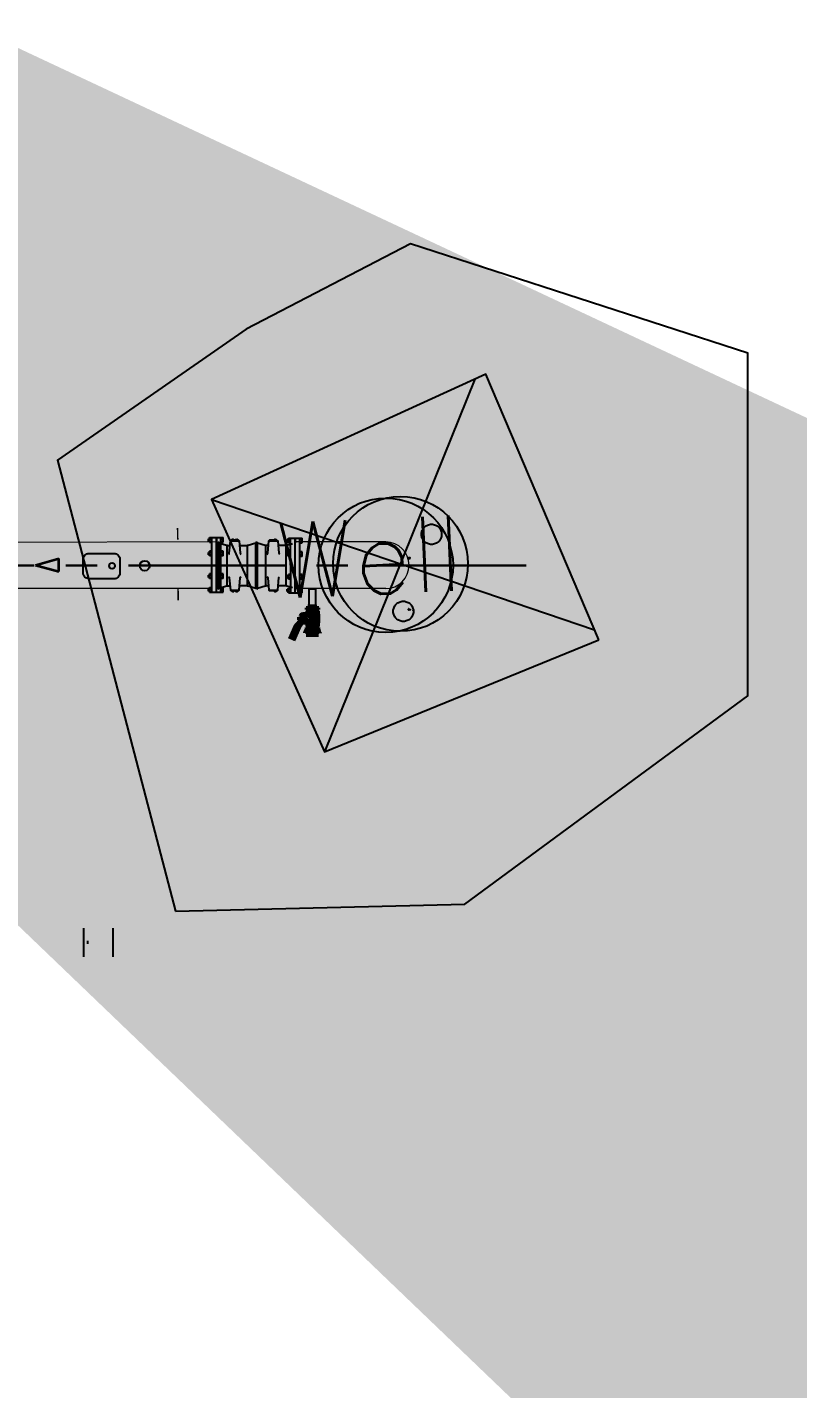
# Model space of a CAD drawing. Header units: inches. Extents: x 191440 to 383551, y 141411 to 284946.
# Drawn here: x 191662.91 to 191665.98, y 141632.87 to 141638.3 of the extents above; entities that cross this region are included whole.
import ezdxf

# ---------------------------------------------------------------- set-up
doc = ezdxf.new("R2010")
doc.units = ezdxf.units.IN
doc.header["$MEASUREMENT"] = 0
for name, pattern in [('AUSGEZOGEN', [0]), ('CENTER', [2, 1.25, -0.25, 0.25, -0.25]), ('DGN Style 3', [426.72, 304.8, -121.92]), ('HIDDEN', [9.525, 6.35, -3.175]), ('HIDDEN2', [0.1875, 0.125, -0.0625]), ('PHANTOM2', [31.75, 15.875, -3.175, 3.175, -3.175, 3.175, -3.175])]:
    doc.linetypes.add(name, pattern=pattern)
for name, color, linetype in [('0-25', 7, 'Continuous'), ('ARMATURE', 2, 'Continuous'), ('CONC', 5, 'Continuous'), ('HOME', 8, 'Continuous'), ('PIPE', 7, 'AUSGEZOGEN'), ('Sanitary', 6, 'Continuous')]:
    doc.layers.add(name, color=color, linetype=linetype)
for name, color, linetype, lineweight in [('P', 250, 'Continuous', 100), ('P-TW', 5, 'Continuous', 35), ('PIPING', 40, 'Continuous', 30), ('WB-SJ3-M-SECTA - P-TW', 7, 'Continuous', 35)]:
    doc.layers.add(name, color=color, linetype=linetype, lineweight=lineweight)
doc.styles.add('ROMANS', font='romans', dxfattribs={"height": 1})
doc.styles.get("Standard").update_dxf_attribs({"font": 'txt.shx', "height": 0.2})
doc.dimstyles.new('osama', dxfattribs={"dimtxt": 50, "dimasz": 45, "dimexe": 0.18, "dimexo": 0.0625, "dimgap": 0.2, "dimtad": 0, "dimdec": 0, "dimzin": 0, "dimdsep": 46, "dimtxsty": 'ROMANS', "dimcen": 0, "dimse1": 1, "dimse2": 1, "dimclrd": 3, "dimclre": 3, "dimclrt": 5, "dimadec": 0, "dimazin": 0, "dimtfac": 0.6, "dimtdec": 0, "dimtmove": 2, "dimatfit": 3, "dimfxl": 1, "dimtolj": 1, "dimtzin": 0, "dimarcsym": 0})

# ---------------------------------------------------------------- blocks, each defined once
blk = doc.blocks.new('FLANGE')
h = blk.add_hatch(color=256)
h.dxf.hatch_style = 1
h.paths.add_polyline_path([(2834.8568, 2262.3253), (2834.8643, 2262.3253), (2834.8643, 2262.3178), (2834.8568, 2262.3178)])
h.paths.add_polyline_path([(2834.8568, 2262.2728), (2834.8568, 2262.2803), (2834.8643, 2262.2803), (2834.8643, 2262.2728)])
h.paths.add_polyline_path([(2834.8568, 2262.3928), (2834.8568, 2262.4003), (2834.8643, 2262.4003), (2834.8643, 2262.3928)])
h.paths.add_polyline_path([(2834.8568, 2262.4378), (2834.8568, 2262.4453), (2834.8643, 2262.4453), (2834.8643, 2262.4378)])
h = blk.add_hatch(color=256)
h.dxf.hatch_style = 1
h.paths.add_polyline_path([(2834.8943, 2262.2691), (2834.8943, 2262.2728), (2834.9018, 2262.2728), (2834.9018, 2262.2691)])
h.paths.add_polyline_path([(2834.8943, 2262.2803), (2834.8943, 2262.2841), (2834.9018, 2262.2841), (2834.9018, 2262.2803)])
h.paths.add_polyline_path([(2834.8943, 2262.3141), (2834.8943, 2262.3178), (2834.9018, 2262.3178), (2834.9018, 2262.3141)])
h.paths.add_polyline_path([(2834.9018, 2262.3291), (2834.9018, 2262.3253), (2834.8943, 2262.3253), (2834.8943, 2262.3291)])
h.paths.add_polyline_path([(2834.9018, 2262.3928), (2834.9018, 2262.3891), (2834.8943, 2262.3891), (2834.8943, 2262.3928)])
h.paths.add_polyline_path([(2834.8943, 2262.4003), (2834.8943, 2262.4041), (2834.9018, 2262.4041), (2834.9018, 2262.4003)])
h.paths.add_polyline_path([(2834.9018, 2262.4378), (2834.9018, 2262.4341), (2834.8943, 2262.4341), (2834.8943, 2262.4378)])
h.paths.add_polyline_path([(2834.9018, 2262.4491), (2834.9018, 2262.4453), (2834.8943, 2262.4453), (2834.8943, 2262.4491)])
for p, q in [((2834.8531, 2262.4453), (2834.8531, 2262.4378)), ((2834.8531, 2262.4453), (2834.8643, 2262.4453)), ((2834.8531, 2262.4378), (2834.8643, 2262.4378)), ((2834.8568, 2262.4491), (2834.8568, 2262.4341)), ((2834.8568, 2262.4491), (2834.8643, 2262.4491)), ((2834.8568, 2262.4341), (2834.8643, 2262.4341)), ((2834.8643, 2262.4491), (2834.8643, 2262.2691)), ((2834.8643, 2262.4491), (2834.8793, 2262.4491)), ((2834.8793, 2262.4491), (2834.8793, 2262.2691)), ((2834.8793, 2262.4491), (2834.8793, 2262.2691)), ((2834.8793, 2262.4491), (2834.8943, 2262.4491)), ((2834.8943, 2262.4491), (2834.8943, 2262.2691)), ((2834.8943, 2262.4491), (2834.9018, 2262.4491)), ((2834.8943, 2262.4453), (2834.9018, 2262.4453)), ((2834.8943, 2262.4378), (2834.9018, 2262.4378)), ((2834.8943, 2262.4341), (2834.9018, 2262.4341)), ((2834.9018, 2262.4491), (2834.9018, 2262.4341)), ((2834.8531, 2262.4003), (2834.8531, 2262.3928)), ((2834.8643, 2262.4003), (2834.8531, 2262.4003)), ((2834.8643, 2262.3928), (2834.8531, 2262.3928)), ((2834.8568, 2262.4041), (2834.8568, 2262.3891)), ((2834.8643, 2262.4041), (2834.8568, 2262.4041)), ((2834.8643, 2262.3891), (2834.8568, 2262.3891)), ((2834.9018, 2262.4041), (2834.8943, 2262.4041)), ((2834.9018, 2262.4003), (2834.8943, 2262.4003)), ((2834.9018, 2262.3928), (2834.8943, 2262.3928)), ((2834.9018, 2262.3891), (2834.8943, 2262.3891)), ((2834.9018, 2262.4041), (2834.9018, 2262.3891)), ((2834.8531, 2262.3253), (2834.8531, 2262.3178)), ((2834.8643, 2262.3253), (2834.8531, 2262.3253)), ((2834.8643, 2262.3178), (2834.8531, 2262.3178)), ((2834.8568, 2262.3291), (2834.8568, 2262.3141)), ((2834.8643, 2262.3291), (2834.8568, 2262.3291)), ((2834.8643, 2262.3141), (2834.8568, 2262.3141)), ((2834.9018, 2262.3291), (2834.8943, 2262.3291)), ((2834.9018, 2262.3253), (2834.8943, 2262.3253)), ((2834.9018, 2262.3178), (2834.8943, 2262.3178)), ((2834.9018, 2262.3141), (2834.8943, 2262.3141)), ((2834.9018, 2262.3291), (2834.9018, 2262.3141)), ((2834.8531, 2262.2803), (2834.8531, 2262.2728)), ((2834.8531, 2262.2803), (2834.8643, 2262.2803)), ((2834.8531, 2262.2728), (2834.8643, 2262.2728)), ((2834.8568, 2262.2841), (2834.8568, 2262.2691)), ((2834.8568, 2262.2841), (2834.8643, 2262.2841)), ((2834.8568, 2262.2691), (2834.8643, 2262.2691)), ((2834.8643, 2262.2691), (2834.8793, 2262.2691)), ((2834.8793, 2262.2691), (2834.8793, 2262.2841)), ((2834.8793, 2262.2691), (2834.8943, 2262.2691)), ((2834.8943, 2262.2841), (2834.9018, 2262.2841)), ((2834.8943, 2262.2803), (2834.9018, 2262.2803)), ((2834.8943, 2262.2728), (2834.9018, 2262.2728)), ((2834.8943, 2262.2691), (2834.9018, 2262.2691)), ((2834.9018, 2262.2841), (2834.9018, 2262.2691))]:
    blk.add_line(p, q)

msp = doc.modelspace()

# ---------------------------------------------------------------- linework, layer by layer
at = {"color": 132}
for p, q in [((191663.68526, 141636.05636, 221.365), (191663.68508, 141636.25968, 221.365)), ((191663.68526, 141636.05636, 221.365), (191663.68508, 141636.25968, 221.365)), ((191663.99958, 141636.05415, 221.365), (191663.99939, 141636.25746, 221.365)), ((191663.99958, 141636.05415, 221.365), (191663.99939, 141636.25746, 221.365))]:
    msp.add_line(p, q, dxfattribs=at)
at = {"color": 4, "linetype": 'HIDDEN', "ltscale": 0.1, "const_width": 0.00618}
for points, elevation in [([(191663.51235, 141636.30542), (191663.51305, 141636.25823)], -269.40991), ([(191663.51413, 141636.06388), (191663.51483, 141636.01669)], 221.365)]:
    msp.add_lwpolyline(points, dxfattribs=dict(at, elevation=elevation))
at = {"elevation": 221.365}
msp.add_lwpolyline([(191663.15937, 141636.20393), (191663.25856, 141636.20384, -0.4142136), (191663.28229, 141636.18007), (191663.28224, 141636.12631, -0.4142136), (191663.25847, 141636.10259), (191663.15928, 141636.10268, -0.4142136), (191663.13555, 141636.12645), (191663.1356, 141636.1802, -0.4142136)], format="xyb", close=True, dxfattribs=at)
at = {"linetype": 'HIDDEN', "ltscale": 0.1}
for centre in [(191664.52498, 141636.27978, 221.365), (191664.41225, 141635.97289, 221.365)]:
    msp.add_circle(centre, 0.0402, dxfattribs=at)
for centre, radius in [((191663.25111, 141636.1542, 221.365), 0.01171), ((191663.38149, 141636.15452, -269.40991), 0.01979)]:
    msp.add_circle(centre, radius)
at = {"layer": '0-25', "linetype": 'PHANTOM2'}
for p, q in [((191663.15406, 141634.64729, 221.365), (191663.15406, 141634.65972, 221.365)), ((191663.13806, 141634.59627, 221.365), (191663.13806, 141634.61195, 221.365)), ((191663.2556, 141634.59627, 221.365), (191663.2556, 141634.61195, 221.365))]:
    msp.add_line(p, q, dxfattribs=at)
at = {"layer": 'ARMATURE', "color": 1}
for p, q in [((191663.7106, 141636.07833, 221.365), (191663.71046, 141636.23275, 221.365)), ((191663.79116, 141636.07841, 221.365), (191663.79102, 141636.23282, 221.365)), ((191663.86432, 141636.07847, 221.365), (191663.86418, 141636.23289, 221.365)), ((191663.94488, 141636.07855, 221.365), (191663.94473, 141636.23296, 221.365))]:
    msp.add_line(p, q, dxfattribs=at)
at = {"layer": 'ARMATURE', "color": 1, "elevation": 221.365}
for points in [[(191663.72557, 141636.25407), (191663.75491, 141636.2541), (191663.75491, 141636.25689), (191663.72556, 141636.25687)], [(191663.73585, 141636.25688), (191663.73585, 141636.25904), (191663.73542, 141636.25932), (191663.72968, 141636.25932), (191663.72925, 141636.25903), (191663.72925, 141636.25687)], [(191663.74462, 141636.25689), (191663.74462, 141636.25905), (191663.74505, 141636.25933), (191663.75079, 141636.25934), (191663.75122, 141636.25905), (191663.75122, 141636.25689)], [(191663.87928, 141636.25421), (191663.90863, 141636.25424), (191663.90863, 141636.25704), (191663.87928, 141636.25701)], [(191663.89834, 141636.25703), (191663.89834, 141636.25919), (191663.89877, 141636.25947), (191663.90451, 141636.25948), (191663.90494, 141636.25919), (191663.90494, 141636.25703)], [(191664.43955, 141636.1839), (191664.43955, 141636.18606), (191664.43912, 141636.18635), (191664.43338, 141636.18634), (191664.43295, 141636.18606), (191664.43295, 141636.1839)], [(191663.72575, 141636.05703), (191663.75509, 141636.05706), (191663.75509, 141636.05427), (191663.72575, 141636.05424)], [(191663.73604, 141636.05425), (191663.73604, 141636.05209), (191663.73561, 141636.0518), (191663.72987, 141636.0518), (191663.72944, 141636.05208), (191663.72943, 141636.05424)], [(191663.74481, 141636.05426), (191663.74481, 141636.0521), (191663.74524, 141636.05181), (191663.75098, 141636.05182), (191663.75141, 141636.0521), (191663.75141, 141636.05426)], [(191663.87946, 141636.05718), (191663.90881, 141636.0572), (191663.90881, 141636.05441), (191663.87947, 141636.05438)], [(191663.89852, 141636.0544), (191663.89853, 141636.05224), (191663.89896, 141636.05195), (191663.9047, 141636.05196), (191663.90513, 141636.05224), (191663.90513, 141636.0544)], [(191664.43974, 141635.98127), (191664.43974, 141635.97911), (191664.43931, 141635.97883), (191664.43357, 141635.97882), (191664.43314, 141635.97911), (191664.43314, 141635.98127)]]:
    msp.add_lwpolyline(points, close=True, dxfattribs=at)
for points in [[(191663.7342, 141636.25688), (191663.7342, 141636.25904, 0.1715729), (191663.7309, 141636.25904), (191663.7309, 141636.25687)], [(191663.74627, 141636.25689), (191663.74627, 141636.25905, -0.1715729), (191663.74957, 141636.25905), (191663.74957, 141636.25689)], [(191663.89999, 141636.25703), (191663.89999, 141636.25919, -0.1715729), (191663.90329, 141636.25919), (191663.90329, 141636.25703)], [(191663.67736, 141636.24599), (191663.70777, 141636.2366, 0.0655435), (191663.71319, 141636.2359), (191663.72126, 141636.2359, 0.0655435)], [(191663.71503, 141636.20096, 0.3888787), (191663.71851, 141636.20415), (191663.72277, 141636.25337), (191663.75771, 141636.2534), (191663.76206, 141636.20419, 0.3888787), (191663.76554, 141636.20101)], [(191663.75925, 141636.23594), (191663.78828, 141636.23596, 0.0655435), (191663.7937, 141636.23668), (191663.82409, 141636.24613)], [(191663.83108, 141636.24613), (191663.86149, 141636.23675, 0.0655435), (191663.86691, 141636.23604), (191663.87498, 141636.23604, 0.0655435)], [(191663.86875, 141636.2011, 0.3888787), (191663.87223, 141636.20429), (191663.87649, 141636.25351), (191663.91142, 141636.25354), (191663.91578, 141636.20433, 0.3888787), (191663.91926, 141636.20115)], [(191663.91297, 141636.23608), (191663.942, 141636.2361, 0.0655435), (191663.94742, 141636.23682), (191663.97083, 141636.24312)], [(191664.4379, 141636.1839), (191664.4379, 141636.18606, 0.1715729), (191664.4346, 141636.18606), (191664.4346, 141636.1839)], [(191663.71512, 141636.11013, -0.3888787), (191663.7186, 141636.10694), (191663.72295, 141636.05773), (191663.75789, 141636.05776), (191663.76215, 141636.10698, -0.3888787), (191663.76562, 141636.11017)], [(191663.86883, 141636.11027, -0.3888787), (191663.87232, 141636.10708), (191663.87667, 141636.05787), (191663.9116, 141636.0579), (191663.91586, 141636.10712, -0.3888787), (191663.91934, 141636.11031)], [(191663.67753, 141636.06503), (191663.70792, 141636.07447, -0.0655435), (191663.71334, 141636.07519), (191663.72141, 141636.0752, -0.0655435)], [(191663.73439, 141636.05425), (191663.73439, 141636.05209, -0.1715729), (191663.73109, 141636.05208), (191663.73108, 141636.05424)], [(191663.74646, 141636.05426), (191663.74646, 141636.0521, 0.1715729), (191663.74976, 141636.0521), (191663.74976, 141636.05426)], [(191663.7594, 141636.07523), (191663.78842, 141636.07526, -0.0655435), (191663.79385, 141636.07455), (191663.82426, 141636.06516)], [(191663.83124, 141636.06517), (191663.86163, 141636.07461, -0.0655435), (191663.86706, 141636.07533), (191663.87512, 141636.07534, -0.0655435)], [(191663.90017, 141636.0544), (191663.90018, 141636.05224, 0.1715729), (191663.90348, 141636.05224), (191663.90348, 141636.0544)], [(191663.91312, 141636.07537), (191663.94214, 141636.0754, -0.0655435), (191663.94757, 141636.07469), (191663.97099, 141636.06844)], [(191664.43809, 141635.98127), (191664.43809, 141635.97911, -0.1715729), (191664.43479, 141635.97911), (191664.43479, 141635.98127)]]:
    msp.add_lwpolyline(points, format="xyb", dxfattribs=at)
for points in [[(191663.67404, 141636.06153), (191663.67054, 141636.06502), (191663.67037, 141636.24599), (191663.67386, 141636.24948)], [(191663.67404, 141636.06153), (191663.67753, 141636.06503), (191663.67736, 141636.24599), (191663.67386, 141636.24948)], [(191663.82775, 141636.06167), (191663.82426, 141636.06516), (191663.82409, 141636.24613), (191663.82758, 141636.24962)], [(191663.82775, 141636.06167), (191663.83124, 141636.06517), (191663.83108, 141636.24613), (191663.82758, 141636.24962)]]:
    msp.add_lwpolyline(points, dxfattribs=at)
at = {"layer": 'ARMATURE', "color": 1}
for centre, radius, start, end in [((191663.73007, 141636.25797, 221.365), 0.00134, 52.16806, 127.93694), ((191663.73502, 141636.25798, 221.365), 0.00134, 52.16806, 127.93694), ((191663.74544, 141636.25799, 221.365), 0.00134, 52.16806, 127.93694), ((191663.7504, 141636.25799, 221.365), 0.00134, 52.16806, 127.93694), ((191663.89916, 141636.25813, 221.365), 0.00134, 52.16806, 127.93694), ((191663.90411, 141636.25813, 221.365), 0.00134, 52.16806, 127.93694), ((191663.72906, 141636.25338, 221.365), 0.000699, 0.0525, 90.0525), ((191663.75142, 141636.2534, 221.365), 0.000699, 90.0525, 180.0525), ((191663.90514, 141636.25354, 221.365), 0.000699, 90.0525, 180.0525), ((191664.43276, 141636.1804, 221.365), 0.000699, 0.0525, 90.0525), ((191664.43378, 141636.185, 221.365), 0.00134, 52.16806, 127.93694), ((191664.43873, 141636.185, 221.365), 0.00134, 52.16806, 127.93694), ((191663.72924, 141636.05774, 221.365), 0.000699, 270.0525, 0.0525), ((191663.73026, 141636.05314, 221.365), 0.00134, 232.16806, 307.93694), ((191663.73521, 141636.05315, 221.365), 0.00134, 232.16806, 307.93694), ((191663.74563, 141636.05316, 221.365), 0.00134, 232.16806, 307.93694), ((191663.75058, 141636.05316, 221.365), 0.00134, 232.16806, 307.93694), ((191663.7516, 141636.05776, 221.365), 0.000699, 180.0525, 270.0525), ((191663.9043, 141636.0533, 221.365), 0.00134, 232.16806, 307.93694), ((191663.90532, 141636.0579, 221.365), 0.000699, 180.0525, 270.0525), ((191664.43294, 141635.98476, 221.365), 0.000699, 270.0525, 0.0525), ((191664.43396, 141635.98017, 221.365), 0.00134, 232.16806, 307.93694), ((191664.43892, 141635.98017, 221.365), 0.00134, 232.16806, 307.93694), ((191664.44934, 141635.98018, 221.365), 0.00134, 232.16806, 307.93694)]:
    msp.add_arc(centre, radius, start, end, dxfattribs=at)
at = {"layer": 'CONC', "color": 4}
msp.add_circle((191664.34251, 141636.15665, 221.365), 0.26793, dxfattribs=at)
at = {"layer": 'HOME'}
for p, q in [((191664.698, 141636.89819, 221.365), (191664.09867, 141635.41321, 221.365)), ((191663.64805, 141636.41837, 221.365), (191665.17449, 141635.89872, 221.365))]:
    msp.add_line(p, q, dxfattribs=at)
at = {"layer": 'HOME', "flags": 128}
for points, elevation in [([(191663.504, 141634.77845), (191664.65789, 141634.8062), (191665.78548, 141635.63657), (191665.78546, 141637.00189), (191664.44103, 141637.43721), (191663.78635, 141637.09711), (191663.03393, 141636.57505), (191663.504, 141634.77845)], 221.276), ([(191663.504, 141634.77845), (191664.65789, 141634.8062), (191665.78548, 141635.63657), (191665.78546, 141637.00189), (191664.44103, 141637.43721), (191663.78635, 141637.09711), (191663.03393, 141636.57505), (191663.504, 141634.77845)], 221.276), ([(191665.1911, 141635.85966), (191664.74115, 141636.91791), (191663.64805, 141636.41837), (191664.09867, 141635.41321), (191665.1911, 141635.85966)], 221.365), ([(191665.1911, 141635.85966), (191664.74115, 141636.91791), (191663.64805, 141636.41837), (191664.09867, 141635.41321), (191665.1911, 141635.85966)], 221.365)]:
    msp.add_lwpolyline(points, dxfattribs=dict(at, elevation=elevation))
at = {"layer": 'HOME'}
msp.add_circle((191664.40091, 141636.16207, 221.365), 0.26886, dxfattribs=at)
at = {"layer": 'P', "color": 6, "linetype": 'Continuous'}
for p, q in [((191664.03731, 141635.98669, 221.365), (191664.0317, 141635.98669, 221.365)), ((191664.0317, 141635.98669, 221.365), (191664.0317, 141635.98027, 221.365)), ((191664.03731, 141635.99392, 221.365), (191664.03731, 141635.98669, 221.365)), ((191664.0622, 141635.98669, 221.365), (191664.03731, 141635.98669, 221.365)), ((191664.04012, 141635.98669, 221.365), (191664.04012, 141635.98027, 221.365)), ((191664.05939, 141635.98669, 221.365), (191664.05939, 141635.98027, 221.365)), ((191664.0622, 141635.99392, 221.365), (191664.0622, 141635.98669, 221.365)), ((191664.0622, 141635.98669, 221.365), (191664.06781, 141635.98669, 221.365)), ((191664.06781, 141635.98669, 221.365), (191664.06781, 141635.98027, 221.365)), ((191664.00594, 141635.93274, 221.365), (191663.99004, 141635.91554, 221.365)), ((191664.0077, 141635.9311, 221.365), (191663.99168, 141635.91377, 221.365)), ((191664.0016, 141635.94937, 221.365), (191664.00722, 141635.94937, 221.365)), ((191664.0016, 141635.94937, 221.365), (191664.0016, 141635.93894, 221.365)), ((191664.00722, 141635.94415, 221.365), (191664.0016, 141635.94415, 221.365)), ((191664.0016, 141635.93894, 221.365), (191664.00722, 141635.93894, 221.365)), ((191664.00722, 141635.95243, 221.365), (191664.00722, 141635.94937, 221.365)), ((191664.00722, 141635.93894, 221.365), (191664.00722, 141635.94937, 221.365)), ((191664.00722, 141635.93894, 221.365), (191664.00722, 141635.936, 221.365)), ((191664.00962, 141635.95259, 221.365), (191664.01765, 141635.95259, 221.365)), ((191664.00962, 141635.95243, 221.365), (191664.00962, 141635.936, 221.365)), ((191664.00962, 141635.936, 221.365), (191664.01765, 141635.936, 221.365)), ((191664.01243, 141635.95765, 221.365), (191664.02207, 141635.95765, 221.365)), ((191664.01243, 141635.95524, 221.365), (191664.02207, 141635.95524, 221.365)), ((191664.01765, 141635.95419, 221.365), (191664.02207, 141635.95419, 221.365)), ((191664.01765, 141635.95419, 221.365), (191664.01765, 141635.936, 221.365)), ((191664.01765, 141635.93412, 221.365), (191664.01765, 141635.936, 221.365)), ((191664.01765, 141635.93412, 221.365), (191664.03089, 141635.93412, 221.365)), ((191664.02207, 141635.95765, 221.365), (191664.02207, 141635.95524, 221.365)), ((191664.03089, 141635.95419, 221.365), (191664.02207, 141635.95419, 221.365)), ((191664.03731, 141635.98027, 221.365), (191664.0317, 141635.98027, 221.365)), ((191664.0337, 141635.96101, 221.365), (191664.0317, 141635.96101, 221.365)), ((191664.0317, 141635.96101, 221.365), (191664.0317, 141635.95499, 221.365)), ((191664.0317, 141635.93332, 221.365), (191664.0317, 141635.9273, 221.365)), ((191664.0337, 141635.97545, 221.365), (191664.0337, 141635.96101, 221.365)), ((191664.03731, 141635.97545, 221.365), (191664.0337, 141635.97545, 221.365)), ((191664.06581, 141635.96101, 221.365), (191664.0337, 141635.96101, 221.365)), ((191664.06612, 141635.95619, 221.365), (191664.0337, 141635.95619, 221.365)), ((191664.0337, 141635.93211, 221.365), (191664.06645, 141635.93211, 221.365)), ((191664.03731, 141635.98027, 221.365), (191664.03731, 141635.97545, 221.365)), ((191664.0622, 141635.98027, 221.365), (191664.03731, 141635.98027, 221.365)), ((191664.03731, 141635.97545, 221.365), (191664.0622, 141635.97545, 221.365)), ((191664.04976, 141635.96101, 221.365), (191664.04976, 141635.97545, 221.365)), ((191664.0622, 141635.98027, 221.365), (191664.0622, 141635.97545, 221.365)), ((191664.0622, 141635.98027, 221.365), (191664.06781, 141635.98027, 221.365)), ((191664.0622, 141635.97545, 221.365), (191664.06581, 141635.97545, 221.365)), ((191664.06581, 141635.97545, 221.365), (191664.06581, 141635.96101, 221.365)), ((191664.06581, 141635.96101, 221.365), (191664.06781, 141635.96101, 221.365)), ((191664.06781, 141635.96101, 221.365), (191664.06781, 141635.9273, 221.365)), ((191663.98832, 141635.91527, 221.365), (191663.96416, 141635.86084, 221.365)), ((191663.99272, 141635.91331, 221.365), (191663.96856, 141635.85888, 221.365)), ((191663.99272, 141635.91331, 221.365), (191663.98832, 141635.91527, 221.365)), ((191664.02469, 141635.88476, 221.365), (191664.07482, 141635.88476, 221.365)), ((191664.02568, 141635.8867, 221.365), (191664.02568, 141635.89049, 221.365)), ((191664.02688, 141635.8917, 221.365), (191664.02768, 141635.8917, 221.365)), ((191664.02768, 141635.8917, 221.365), (191664.02768, 141635.89439, 221.365)), ((191664.02768, 141635.8917, 221.365), (191664.07263, 141635.8917, 221.365)), ((191664.03009, 141635.8968, 221.365), (191664.03731, 141635.8968, 221.365)), ((191664.0317, 141635.9273, 221.365), (191664.0337, 141635.9273, 221.365)), ((191664.03731, 141635.9081, 221.365), (191664.0317, 141635.9081, 221.365)), ((191664.0317, 141635.9081, 221.365), (191664.0317, 141635.90168, 221.365)), ((191664.03731, 141635.90168, 221.365), (191664.0317, 141635.90168, 221.365)), ((191664.0337, 141635.9273, 221.365), (191664.06581, 141635.9273, 221.365)), ((191664.0337, 141635.9273, 221.365), (191664.0337, 141635.91285, 221.365)), ((191664.03731, 141635.91285, 221.365), (191664.0337, 141635.91285, 221.365)), ((191664.03731, 141635.91285, 221.365), (191664.03731, 141635.9081, 221.365)), ((191664.03731, 141635.91285, 221.365), (191664.0622, 141635.91285, 221.365)), ((191664.0622, 141635.9081, 221.365), (191664.03731, 141635.9081, 221.365)), ((191664.0622, 141635.90168, 221.365), (191664.03731, 141635.90168, 221.365)), ((191664.03731, 141635.90168, 221.365), (191664.03731, 141635.8968, 221.365)), ((191664.03772, 141635.8968, 221.365), (191664.0622, 141635.8968, 221.365)), ((191664.04012, 141635.9081, 221.365), (191664.04012, 141635.90168, 221.365)), ((191664.04976, 141635.91285, 221.365), (191664.04976, 141635.9273, 221.365)), ((191664.05939, 141635.9081, 221.365), (191664.05939, 141635.90168, 221.365)), ((191664.06581, 141635.91285, 221.365), (191664.0622, 141635.91285, 221.365)), ((191664.0622, 141635.91285, 221.365), (191664.0622, 141635.9081, 221.365)), ((191664.0622, 141635.9081, 221.365), (191664.06781, 141635.9081, 221.365)), ((191664.0622, 141635.90168, 221.365), (191664.0622, 141635.8968, 221.365)), ((191664.0622, 141635.90168, 221.365), (191664.06781, 141635.90168, 221.365)), ((191664.06942, 141635.8968, 221.365), (191664.0622, 141635.8968, 221.365)), ((191664.06581, 141635.9273, 221.365), (191664.06581, 141635.91285, 221.365)), ((191664.06781, 141635.9273, 221.365), (191664.06581, 141635.9273, 221.365)), ((191664.06781, 141635.9081, 221.365), (191664.06781, 141635.90168, 221.365)), ((191664.07183, 141635.8917, 221.365), (191664.07183, 141635.89439, 221.365)), ((191664.07263, 141635.8917, 221.365), (191664.07183, 141635.8917, 221.365)), ((191664.07383, 141635.8867, 221.365), (191664.07383, 141635.89049, 221.365))]:
    msp.add_line(p, q, dxfattribs=at)
for centre, radius, start, end in [((191664.0024, 141635.936, 221.365), 0.00482, 317.24457, 0), ((191664.01243, 141635.95243, 221.365), 0.00522, 90, 180), ((191664.0024, 141635.936, 221.365), 0.00722, 317.24457, 0), ((191664.01243, 141635.95243, 221.365), 0.00281, 90, 180), ((191664.03089, 141635.95499, 221.365), 0.000803, 270, 0), ((191664.03089, 141635.93332, 221.365), 0.000803, 0, 90), ((191663.99394, 141635.91197, 221.365), 0.00529, 136.9025, 148.11857), ((191664.02327, 141635.8867, 221.365), 0.00241, 294.20093, 0), ((191664.02688, 141635.89049, 221.365), 0.0012, 90, 180), ((191664.03009, 141635.89439, 221.365), 0.00241, 90, 180), ((191664.06942, 141635.89439, 221.365), 0.00241, 0, 90), ((191664.07263, 141635.89049, 221.365), 0.0012, 0, 90), ((191664.07624, 141635.8867, 221.365), 0.00241, 180, 245.79907)]:
    msp.add_arc(centre, radius, start, end, dxfattribs=at)
at = {"layer": 'P-TW', "color": 5, "linetype": 'Continuous', "lineweight": 20}
for p, q in [((191663.66699, 141636.24942, 221.365), (191661.65439, 141636.2444, -593.80919)), ((191664.34251, 141636.24942, 221.365), (191663.9813, 141636.24942, 221.365)), ((191663.64906, 141636.06403, 221.365), (191662.7202, 141636.06456, -160.56132)), ((191664.34251, 141636.06388, 221.365), (191663.98147, 141636.06388, 221.365))]:
    msp.add_line(p, q, dxfattribs=at)
msp.add_arc((191664.34251, 141636.15665, 221.365), 0.09277, 270, 90, dxfattribs=at)
at = {"layer": 'PIPE', "elevation": 221.365}
msp.add_lwpolyline([(191664.0622, 141635.99392), (191664.0373, 141635.99392), (191664.0373, 141636.06303), (191664.0622, 141636.06303)], close=True, dxfattribs=at)
at = {"layer": 'PIPE', "linetype": 'HIDDEN2', "elevation": 221.365}
for points in [[(191663.13806, 141634.61195), (191663.13806, 141634.70953)], [(191663.2556, 141634.61195), (191663.2556, 141634.70953)]]:
    msp.add_lwpolyline(points, dxfattribs=at)
at = {"layer": 'PIPING', "color": 8, "linetype": 'CENTER', "ltscale": 0.5, "elevation": 221.365}
msp.add_lwpolyline([(191658.31622, 141636.1557), (191664.90266, 141636.1557)], dxfattribs=at)
at = {"layer": 'WB-SJ3-M-SECTA - P-TW', "color": 3, "linetype": 'DGN Style 3', "lineweight": 35}
for q in [(191663.03856, 141636.18307, 221.365), (191663.03856, 141636.13104, 221.365)]:
    msp.add_line((191662.94547, 141636.15706, 221.365), q, dxfattribs=at)
at = {"layer": 'WB-SJ3-M-SECTA - P-TW', "color": 3, "linetype": 'DGN Style 3', "lineweight": 35, "elevation": 221.365, "flags": 128}
msp.add_lwpolyline([(191663.03856, 141636.13104), (191663.03856, 141636.18307)], dxfattribs=at)

# ---------------------------------------------------------------- block references
at = {"xscale": -1.206457235593763, "yscale": 1.206457235593763, "zscale": 1.206457235593763, "rotation": 180.0524985173626}
for p in [(188241.00692, 144362.46253, 221.365), (188241.32123, 144362.46031, 221.365)]:
    msp.add_blockref('FLANGE', p, dxfattribs=at)

# ---------------------------------------------------------------- texts
at = {"layer": 'HOME', "insert": (191663.89795, 141636.32379), "char_height": 0.3, "attachment_point": 1, "rotation": 2.51941}
msp.add_mtext_dynamic_manual_height_columns('Well', width=2.6741065, gutter_width=1, heights=[0], dxfattribs=at)

# ---------------------------------------------------------------- leaders
at = {"layer": 'Sanitary', "ltscale": 0.5}
msp.add_leader([(191655.73675, 141641.56559), (191656.93689, 141640.74214), (191657.39899, 141640.69028)], dimstyle='osama', override={"dimasz": 100, "dimgap": 0.09}, dxfattribs=at)

doc.saveas('drawing.dxf')
